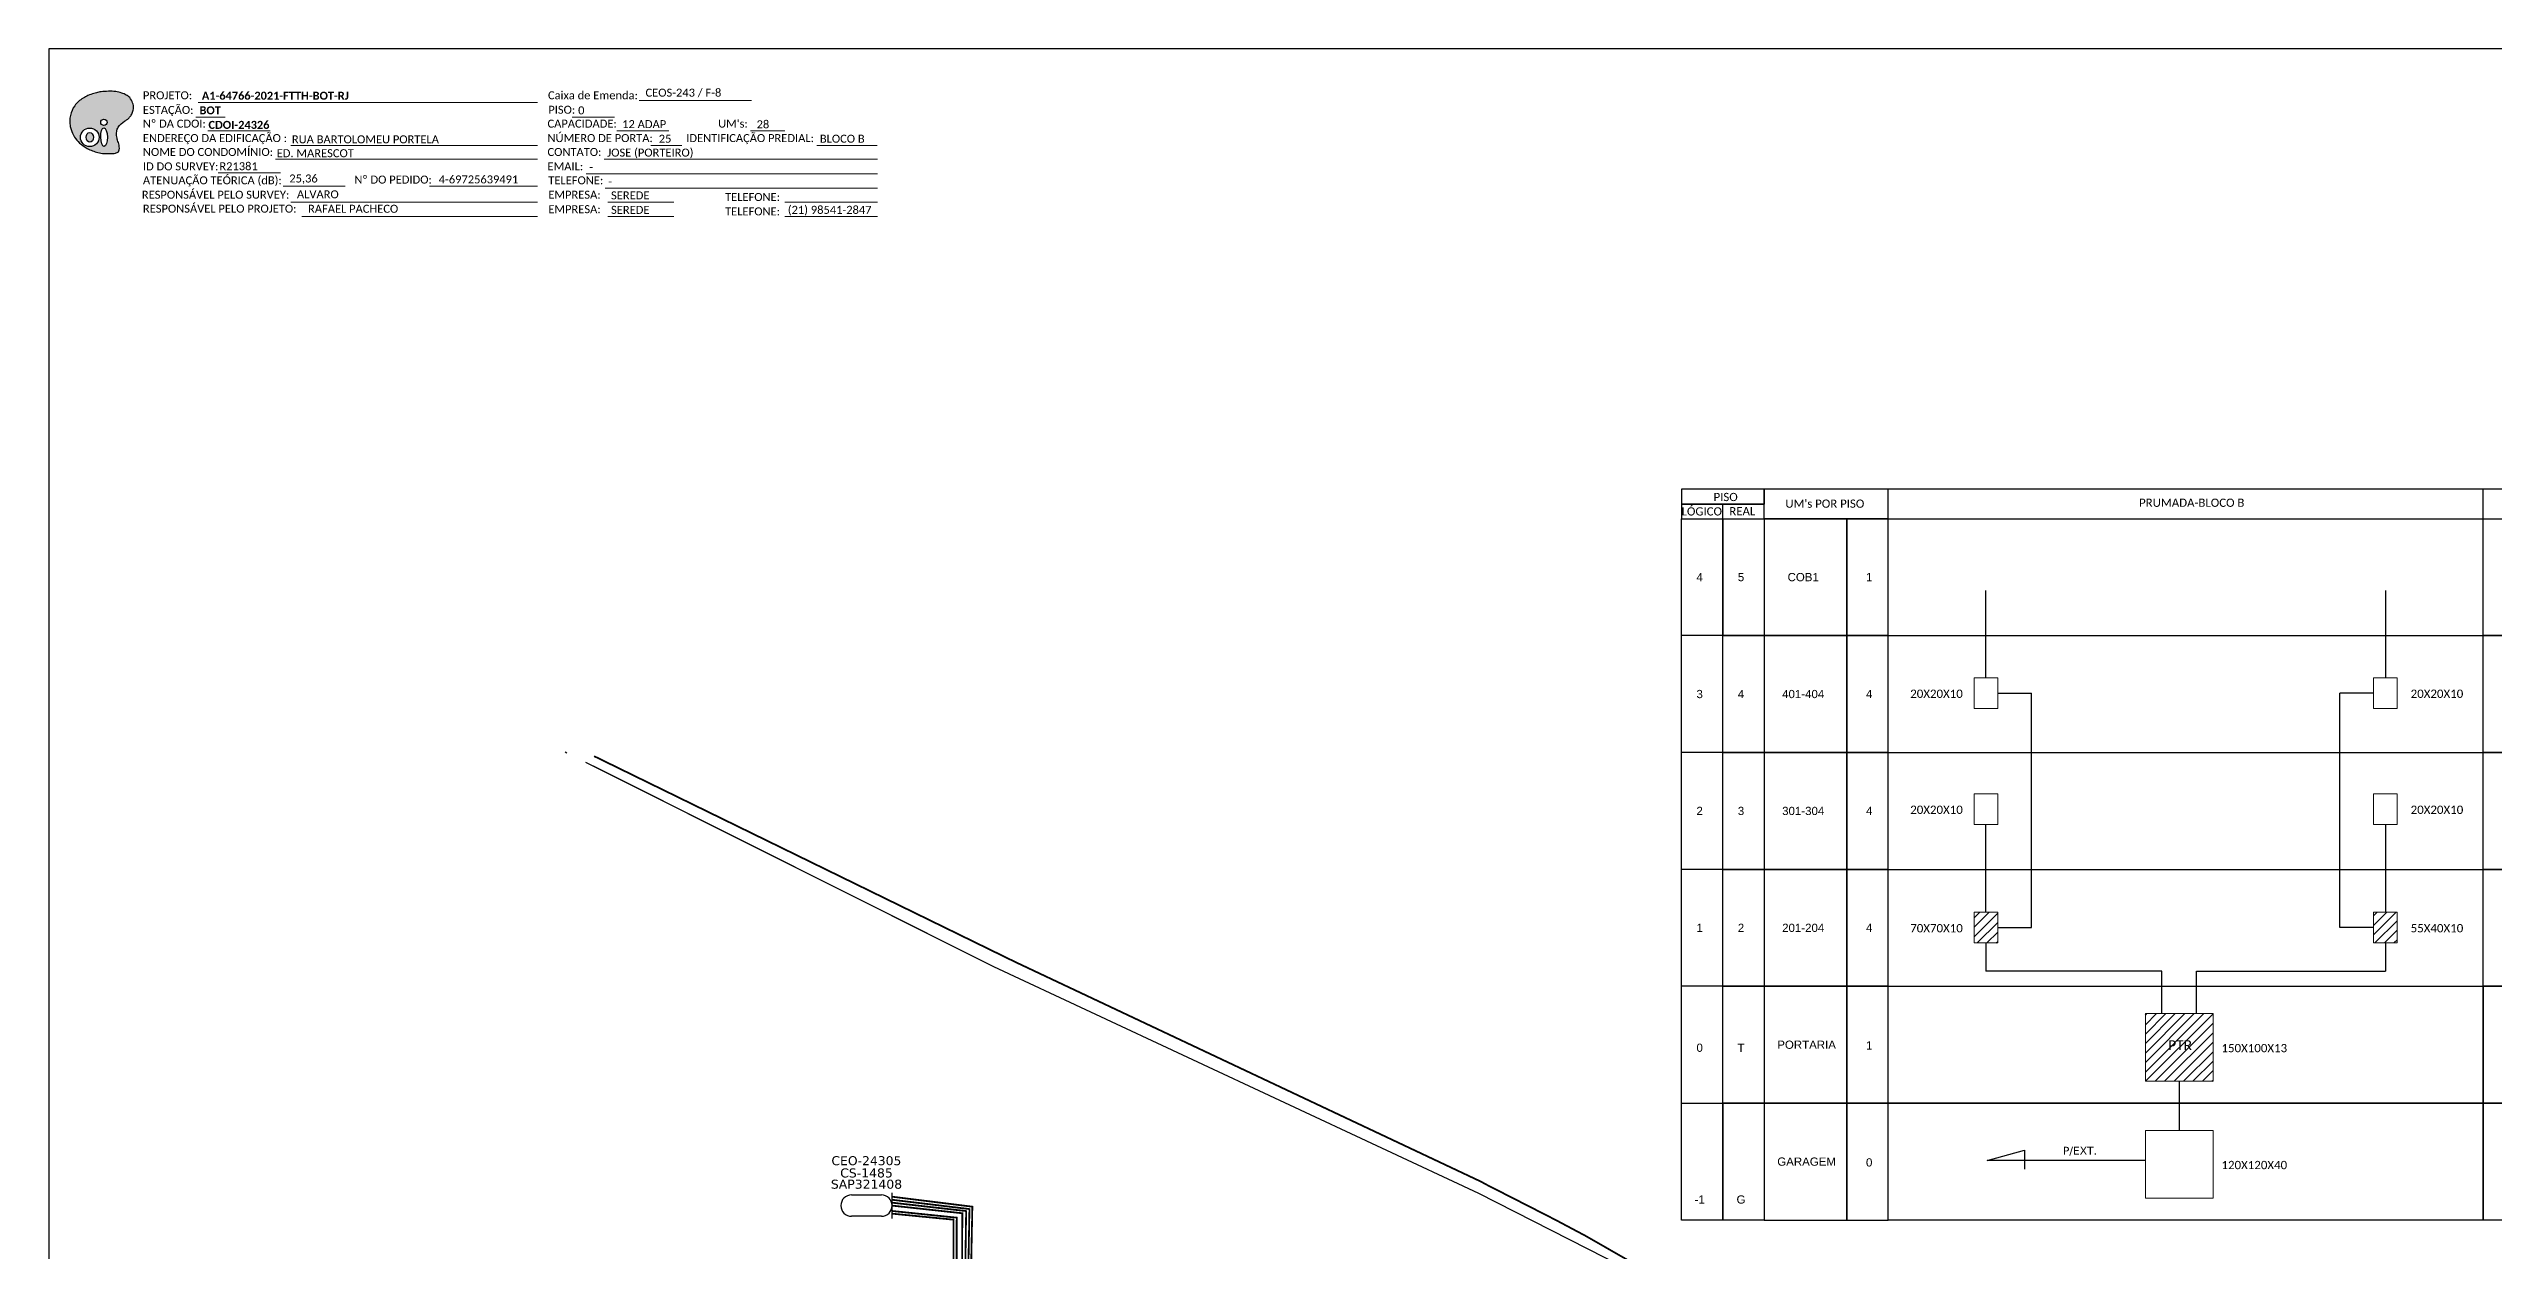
# Model space of a CAD drawing. Header units: millimetres. Extents: x 13779 to 15535, y -3498 to -2904.
# Drawn here: x 13779 to 14327, y -3173 to -2904 of the extents above; entities that cross this region are included whole.
import ezdxf
from ezdxf.enums import TextEntityAlignment as Align

# ---------------------------------------------------------------- set-up
doc = ezdxf.new("R2010")
doc.units = ezdxf.units.MM
doc.header["$MEASUREMENT"] = 0
for name, color, linetype in [('20.5-CEO', 1, 'Continuous'), ('CAP a instalar', 1, 'Continuous'), ('QUADRA', 94, 'Continuous')]:
    doc.layers.add(name, color=color, linetype=linetype)
doc.layers.add('40.1-ETIQUETAS', color=1, linetype='Continuous', lineweight=20)
doc.styles.add('ARIAL', font='arial.ttf')
doc.styles.add('siredit', font='verdana.ttf')
doc.styles.add('WMF-Calibri0', font='calibri.ttf')
doc.styles.add('WMF-Calibri1', font='calibrib.ttf')

# ---------------------------------------------------------------- blocks, each defined once
blk = doc.blocks.new('OI')
h = blk.add_hatch(color=40)
edge = h.paths.add_edge_path()
edge.add_spline(control_points=[(4.35, -0.67), (3.92, -0.99), (3.26, -1.5), (2.81, -2.59), (2.9, -3.5), (3.06, -4.27), (3.31, -4.85), (3.37, -5.39), (3.4, -5.88), (3.2, -6.4), (2.54, -6.61), (1.65, -6.63), (0.55, -6.67), (-0.56, -6.42), (-1.61, -6.14), (-2.77, -5.61), (-3.92, -4.77), (-4.89, -3.7), (-5.34, -2.65), (-5.6, -1.94), (-5.85, -0.96), (-5.71, 0.47), (-5.1, 2.02), (-4.14, 3.02), (-3.3, 3.61), (-2.37, 4.16), (-1.36, 4.44), (-0.56, 4.7), (0.79, 4.85), (2.24, 4.97), (3.79, 4.57), (4.67, 4.21), (5.44, 3.65), (5.76, 2.99), (6.03, 2.21), (6.01, 1.46), (5.72, 0.64), (5.31, 0.08), (4.88, -0.38), (4.51, -0.55), (4.35, -0.67)], knot_values=[0, 0, 0, 0, 1.60434, 2.417191, 3.427595, 4.282808, 4.776746, 5.304182, 5.888771, 6.258406, 6.858137, 7.79129, 8.986195, 10.124242, 11.187857, 12.242908, 13.953784, 15.414161, 16.515391, 17.349188, 17.675853, 19.552021, 21.515531, 22.568638, 23.63245, 24.621084, 25.782718, 26.745347, 27.142653, 29.870543, 31.004649, 31.921532, 32.709589, 33.801391, 34.042471, 35.192333, 35.971461, 36.628871, 37.254359, 37.836911, 37.836911, 37.836911, 37.836911], degree=3, periodic=0)
h.paths.add_polyline_path([(1.13, -0.87, -1), (-0.04, -0.87, -1)], flags=16)
edge = h.paths.add_edge_path(flags=16)
edge.add_ellipse((0.56, -3.59), major_axis=(-0.02, 1.71), ratio=0.361305, start_angle=0, end_angle=360)
h.paths.add_polyline_path([(-0.36, -3.62, -1), (-3.8, -3.62, -1)], flags=16)
edge = h.paths.add_edge_path(flags=0)
edge.add_ellipse((-2.08, -3.62), major_axis=(0, 0.885), ratio=0.758294, start_angle=0, end_angle=360)
at = {"color": 40}
for centre, radius in [((-2.08, -3.62), 1.72), ((0.54, -0.87), 0.587)]:
    blk.add_circle(centre, radius, dxfattribs=at)
blk.add_ellipse((-2.08, -3.62), major_axis=(0, 0.885), ratio=0.758294, start_param=-3.14159265358979, end_param=3.14159265358979, dxfattribs=at)
blk.add_ellipse((0.56, -3.59), major_axis=(-0.02, 1.71), ratio=0.361305, dxfattribs=at)
at = {"color": 40, "start_tangent": (-0.800898, -0.598801), "end_tangent": (-0.800898, -0.598801)}
blk.add_spline([(4.35, -0.67), (3.2, -1.78), (2.9, -2.54), (2.92, -3.55), (3.12, -4.38), (3.28, -4.85), (3.37, -5.37), (3.35, -5.95), (3.2, -6.29), (2.66, -6.55), (1.73, -6.63), (0.54, -6.62), (-0.58, -6.41), (-1.6, -6.11), (-2.56, -5.67), (-3.95, -4.67), (-4.89, -3.56), (-5.37, -2.56), (-5.64, -1.78), (-5.72, -1.46), (-5.63, 0.42), (-4.84, 2.22), (-4.13, 2.99), (-3.27, 3.62), (-2.4, 4.09), (-1.3, 4.47), (-0.37, 4.72), (0.02, 4.77), (2.75, 4.8), (3.85, 4.53), (4.69, 4.16), (5.31, 3.68), (5.85, 2.73), (5.93, 2.5), (5.94, 1.35), (5.67, 0.62), (5.29, 0.08), (4.84, -0.36), (4.35, -0.67)], degree=3, dxfattribs=at)
blk = doc.blocks.new('CARIMBO')
at = {"color": 7, "lineweight": 0}
for points in [[(134.48, -16.3), (159.61, -16.3)], [(35.15, -20.06), (41.7, -20.06)], [(35.66, -16.79), (111.64, -16.79)], [(119.43, -20.02), (128.92, -20.02)], [(37.81, -23.14), (51.75, -23.14)], [(56.38, -26.37), (111.64, -26.37)], [(129.48, -23.14), (141.1, -23.14)], [(137.07, -26.37), (144.01, -26.37)], [(159.42, -23.14), (167.09, -23.14)], [(174.24, -26.37), (187.8, -26.37)], [(40.13, -32.55), (54.07, -32.55)], [(52.97, -29.48), (111.64, -29.48)], [(122.56, -32.72), (187.83, -32.72)], [(126.6, -29.48), (187.83, -29.48)], [(54.67, -35.52), (68.61, -35.52)], [(126.84, -35.96), (187.83, -35.96)], [(56.38, -39.07), (111.64, -39.07)], [(58.87, -42.31), (111.64, -42.31)], [(127.45, -39.07), (142.25, -39.07)], [(127.45, -42.31), (142.25, -42.31)], [(167.06, -39.07), (187.83, -39.07)], [(167.06, -42.31), (187.83, -42.31)]]:
    blk.add_lwpolyline(points, dxfattribs=at)
at = {"color": 7, "xscale": 1.213923925163967, "yscale": 1.213923925163967, "zscale": 1.213923925163967, "rotation": 0.1532896023949059}
blk.add_blockref('OI', (13.86, -20.16), dxfattribs=at)
at = {"color": 7, "lineweight": 0, "style": 'WMF-Calibri0'}
for s, height, p in [('PROJETO:', 1.793, (23.26, -16.04)), ('Caixa de Emenda:', 1.7927, (114.02, -16.04)), ('ESTAÇÃO:', 1.793, (23.26, -19.32)), ('Nº DA CDOI:', 1.7927, (23.26, -22.39)), ('CAPACIDADE:', 1.7927, (113.91, -22.39)), ('PISO:', 1.793, (114.09, -19.28)), ("UM's:", 1.793, (152.15, -22.39)), ('ENDEREÇO DA EDIFICAÇÃO :', 1.7927, (23.26, -25.63)), ('NOME DO CONDOMÍNIO:', 1.7927, (23.26, -28.74)), ('CONTATO:', 1.793, (113.91, -28.74)), ('NÚMERO DE PORTA:', 1.7927, (113.91, -25.63)), ('IDENTIFICAÇÃO PREDIAL:', 1.7927, (144.99, -25.63)), ('ATENUAÇÃO TEÓRICA (dB):', 1.7927, (23.26, -35.09)), ('ID DO SURVEY:', 1.7927, (23.26, -31.97)), ('EMAIL:', 1.793, (113.91, -31.97)), ('RESPONSÁVEL PELO SURVEY:', 1.7927, (23.02, -38.32)), ('TELEFONE:', 1.793, (114.09, -35.09)), ('EMPRESA:', 1.793, (114.09, -38.32)), ('TELEFONE:', 1.793, (153.7, -38.83)), ('RESPONSÁVEL PELO PROJETO:', 1.7927, (23.26, -41.44)), ('EMPRESA:', 1.793, (114.09, -41.56)), ('TELEFONE:', 1.793, (153.7, -42.06))]:
    blk.add_text(s, height=height, dxfattribs=at).set_placement(p)
at = {"color": 7, "lineweight": 0, "flags": 8}
for tag, p, style in [('PROJ', (36.46, -16.13), 'WMF-Calibri1'), ('CEOS-XX', (135.87, -15.46), 'WMF-Calibri0'), ('EST', (35.94, -19.41), 'WMF-Calibri1'), ('PISO_PTR', (120.78, -19.42), 'WMF-Calibri0'), ('CAPAC.', (130.66, -22.52), 'WMF-Calibri0'), ("UC'S", (160.78, -22.54), 'WMF-Calibri0'), ('NOME_DO_COND.', (53.23, -29.02), 'WMF-Calibri0'), ('LOGRADOURO', (56.65, -25.91), 'WMF-Calibri0'), ('NOME_DO_CONTATO', (127.3, -28.89), 'WMF-Calibri0'), ('N°', (138.85, -25.77), 'WMF-Calibri0'), ('N°PREDIO', (174.94, -25.77), 'WMF-Calibri0'), ('_ID_', (40.39, -31.94), 'WMF-Calibri0'), ('EMAIL', (123.26, -32.12), 'WMF-Calibri0'), ('O_POTEN', (56.06, -34.68), 'WMF-Calibri0'), ('RES_SURVEY', (57.78, -38.23), 'WMF-Calibri0'), ('TELEFONE', (127.55, -35.36), 'WMF-Calibri0'), ('EMP_RESP_SURVEY', (128.16, -38.47), 'WMF-Calibri0'), ('CONT_RESP_SURVEY', (167.76, -38.47), 'WMF-Calibri0'), ('RES_PROJ', (60.27, -41.47), 'WMF-Calibri0'), ('EMP_RESP_PROJ', (128.16, -41.71), 'WMF-Calibri0'), ('CONT_RESP_PROJ', (167.76, -41.71), 'WMF-Calibri0')]:
    blk.add_attdef(tag, p, '', height=1.79, dxfattribs=dict(at, style=style))
at = {"color": 7, "lineweight": 0, "style": 'WMF-Calibri1', "flags": 8}
blk.add_attdef("N° CDO'S", text='', height=1.79, dxfattribs=at).set_placement((44.78, -22.68), align=Align.CENTER)

msp = doc.modelspace()

# ---------------------------------------------------------------- hatches: boundary and pattern name
h = msp.add_hatch()
h.set_pattern_fill('ANSI31', color=1, scale=12, style=0)
h.set_pattern_definition([(45, (899.8769, 332.0792), (-1.06066017, 1.06066017), [])])
h.paths.add_polyline_path([(14210.58, -3097.43), (14215.87, -3097.43), (14215.87, -3104.32), (14210.58, -3104.32)])
h.paths.add_polyline_path([(14300.09, -3097.43), (14305.38, -3097.43), (14305.38, -3104.32), (14300.09, -3104.32)])
h = msp.add_hatch()
h.set_pattern_fill('ANSI31', color=1, scale=12, style=0)
h.set_pattern_definition([(45, (13515.3627, -3597.4138), (-1.0606602, 1.0606602), [])])
h.paths.add_polyline_path([(14264.12, -3120.15), (14248.95, -3120.15), (14248.95, -3135.29), (14264.12, -3135.29)])
h.paths.add_polyline_path([(14253.67, -3129.2), (14260.19, -3129.2), (14260.19, -3125.26), (14253.67, -3125.26)], flags=9)

# ---------------------------------------------------------------- linework, layer by layer
at = {"color": 0}
for p, q in [((14144.99, -3009.24), (14154.25, -3009.24)), ((14144.99, -3140.21), (14144.99, -3009.24)), ((14154.25, -3009.24), (14154.25, -3035.43)), ((14154.25, -3035.43), (14144.99, -3035.43))]:
    msp.add_line(p, q, dxfattribs=at)
for points in [[(13779.2, -3497.96), (14617.76, -3497.96), (14617.76, -2903.96), (13779.2, -2903.96), (13779.2, -3497.96)], [(14154.25, -3009.24), (14154.25, -3005.95)], [(14163.51, -3009.24), (14352.45, -3009.24), (14352.45, -3002.66), (14163.51, -3002.66), (14163.51, -3002.66), (14163.51, -3005.95)], [(14324.66, -3009.24), (14324.66, -3002.66)], [(14213.22, -3044.88), (14213.22, -3025.33)], [(14302.73, -3025.33), (14302.73, -3044.88)], [(14191.29, -3035.43), (14324.67, -3035.43)], [(14215.87, -3048.33), (14223.44, -3048.33)], [(14223.44, -3100.87), (14223.44, -3048.33)], [(14292.52, -3100.87), (14292.52, -3048.33)], [(14292.52, -3100.87), (14292.52, -3048.33)], [(14300.09, -3048.33), (14292.52, -3048.33)], [(14154.25, -3061.63), (14144.99, -3061.63)], [(14191.29, -3061.63), (14324.67, -3061.63)], [(14213.22, -3097.43), (14213.22, -3077.78)], [(14302.73, -3077.78), (14302.73, -3097.43)], [(14154.25, -3087.82), (14144.99, -3087.82)], [(14191.29, -3087.82), (14324.67, -3087.82)], [(14215.87, -3100.87), (14223.44, -3100.87)], [(14300.09, -3100.87), (14292.52, -3100.87)], [(14154.25, -3114.02), (14144.99, -3114.02)]]:
    msp.add_lwpolyline(points)
at = {"color": 7, "lineweight": 0}
msp.add_lwpolyline([(13864.51, -2934.72), (13888.66, -2934.72)], dxfattribs=at)
for points in [[(14144.99, -3005.95), (14163.51, -3005.95), (14163.51, -3002.66), (14144.99, -3002.66)], [(14144.99, -3009.24), (14163.51, -3009.24), (14163.51, -3005.95), (14144.99, -3005.95)]]:
    msp.add_lwpolyline(points, close=True)
at = {"color": 0}
msp.add_lwpolyline([(14191.29, -3009.24), (14191.29, -3002.66)], dxfattribs=at)
for points in [[(14154.25, -3009.24), (14163.51, -3009.24), (14163.51, -3035.43), (14154.25, -3035.43)], [(14182.03, -3009.24), (14163.51, -3009.24), (14163.51, -3035.43), (14182.03, -3035.43)], [(14191.29, -3009.24), (14182.03, -3009.24), (14182.03, -3035.43), (14191.29, -3035.43)], [(14324.67, -3009.24), (14333.93, -3009.24), (14333.93, -3035.43), (14324.67, -3035.43)], [(14154.25, -3035.43), (14163.51, -3035.43), (14163.51, -3061.63), (14154.25, -3061.63)], [(14182.03, -3035.43), (14163.51, -3035.43), (14163.51, -3061.63), (14182.03, -3061.63)], [(14191.29, -3035.43), (14182.03, -3035.43), (14182.03, -3061.63), (14191.29, -3061.63)], [(14324.67, -3035.43), (14333.93, -3035.43), (14333.93, -3061.63), (14324.67, -3061.63)], [(14154.25, -3061.63), (14163.51, -3061.63), (14163.51, -3087.82), (14154.25, -3087.82)], [(14182.03, -3061.63), (14163.51, -3061.63), (14163.51, -3087.82), (14182.03, -3087.82)], [(14191.29, -3061.63), (14182.03, -3061.63), (14182.03, -3087.82), (14191.29, -3087.82)], [(14324.67, -3061.63), (14333.93, -3061.63), (14333.93, -3087.82), (14324.67, -3087.82)], [(14154.25, -3087.82), (14163.51, -3087.82), (14163.51, -3114.02), (14154.25, -3114.02)], [(14182.03, -3087.82), (14163.51, -3087.82), (14163.51, -3114.02), (14182.03, -3114.02)], [(14191.29, -3087.82), (14182.03, -3087.82), (14182.03, -3114.02), (14191.29, -3114.02)], [(14324.67, -3087.82), (14333.93, -3087.82), (14333.93, -3114.02), (14324.67, -3114.02)], [(14154.25, -3114.02), (14163.51, -3114.02), (14163.51, -3140.21), (14154.25, -3140.21)], [(14182.03, -3114.02), (14163.51, -3114.02), (14163.51, -3140.21), (14182.03, -3140.21)], [(14191.29, -3114.02), (14182.03, -3114.02), (14182.03, -3140.21), (14191.29, -3140.21)], [(14191.29, -3114.02), (14324.67, -3114.02), (14324.67, -3140.21), (14191.29, -3140.21)], [(14324.67, -3114.02), (14333.93, -3114.02), (14333.93, -3140.21), (14324.67, -3140.21)], [(14144.99, -3140.21), (14154.25, -3140.21), (14154.25, -3166.41), (14144.99, -3166.41)], [(14154.25, -3140.21), (14163.51, -3140.21), (14163.51, -3166.41), (14154.25, -3166.41)], [(14182.03, -3140.21), (14163.51, -3140.21), (14163.51, -3166.41), (14182.03, -3166.41)], [(14191.29, -3140.21), (14182.03, -3140.21), (14182.03, -3166.41), (14191.29, -3166.41)], [(14191.29, -3140.21), (14324.67, -3140.21), (14324.67, -3166.41), (14191.29, -3166.41)], [(14324.67, -3140.21), (14333.93, -3140.21), (14333.93, -3166.41), (14324.67, -3166.41)]]:
    msp.add_lwpolyline(points, close=True, dxfattribs=at)
at = {"lineweight": 0}
for points in [[(14210.58, -3044.88), (14215.87, -3044.88), (14215.87, -3051.78), (14210.58, -3051.78)], [(14300.09, -3044.88), (14305.38, -3044.88), (14305.38, -3051.78), (14300.09, -3051.78)], [(14210.58, -3070.88), (14215.87, -3070.88), (14215.87, -3077.78), (14210.58, -3077.78)], [(14300.09, -3070.88), (14305.38, -3070.88), (14305.38, -3077.78), (14300.09, -3077.78)]]:
    msp.add_lwpolyline(points, close=True, dxfattribs=at)
at = {"color": 1, "lineweight": 0}
for points in [[(14210.58, -3097.43), (14215.87, -3097.43), (14215.87, -3104.32), (14210.58, -3104.32)], [(14300.09, -3097.43), (14305.38, -3097.43), (14305.38, -3104.32), (14300.09, -3104.32)], [(14248.95, -3120.12), (14264.12, -3120.12), (14264.12, -3135.29), (14248.95, -3135.29)]]:
    msp.add_lwpolyline(points, close=True, dxfattribs=at)
at = {"color": 3}
for points in [[(14213.22, -3104.32), (14213.22, -3110.62)], [(14302.73, -3104.32), (14302.73, -3110.62)], [(14252.63, -3120.12), (14252.63, -3110.62), (14213.22, -3110.62)], [(14260.45, -3120.1), (14260.45, -3110.62), (14302.73, -3110.62)], [(14256.54, -3135.29), (14256.54, -3146.31)], [(14248.95, -3153.07), (14248.95, -3153.07), (14213.5, -3153.07), (14221.88, -3150.77), (14221.88, -3155)]]:
    msp.add_lwpolyline(points, dxfattribs=at)
at = {"color": 0, "lineweight": 0}
msp.add_lwpolyline([(14248.95, -3146.31), (14264.12, -3146.31), (14264.12, -3161.49), (14248.95, -3161.49)], close=True, dxfattribs=at)
at = {"layer": '20.5-CEO', "color": 5}
for p, q in [((13959.04, -3160.77), (13965.76, -3160.77)), ((13965.76, -3165.56), (13959.04, -3165.56))]:
    msp.add_line(p, q, dxfattribs=at)
msp.add_lwpolyline([(13968.15, -3166.05), (13968.15, -3160.28)], dxfattribs=at)
for centre, start, end in [((13959.04, -3163.17), 90, 270), ((13965.76, -3163.17), 270, 90)]:
    msp.add_arc(centre, 2.39, start, end, dxfattribs=at)
at = {"layer": 'CAP a instalar', "color": 0, "ltscale": 5}
for points in [[(13901.36, -3062.45, 0.4, 0.4, 0), (13995.66, -3108.54, 0.4, 0.4, 0), (13995.66, -3108.54, 0.4, 0.4, 0), (14100.29, -3157.89, 0.4, 0.4, 0), (14100.89, -3158.25, 0.4, 0.4, 0), (14110.71, -3163.26, 0.4, 0.4, 0), (14116.64, -3166.29, 0.4, 0.4, 0), (14123.57, -3169.97, 0.4, 0.4, 0), (14133.16, -3175.47, 0.4, 0.4, 0), (14150.54, -3185.23, 0.4, 0.4, 0), (14162.87, -3191.95, 0.4, 0.4, 0), (14186.05, -3205.59, 0.4, 0.4, 0), (14197.33, -3212.4, 0.4, 0.4, 0), (14212.28, -3220.82, 0.4, 0.4, 0), (14220.01, -3225.38, 0.4, 0.4, 0), (14225.74, -3228.56, 0.4, 0.4, 0), (14228.14, -3229.93, 0.4, 0.4, 0), (14229.8, -3230.84, 0.4, 0.4, 0), (14223.67, -3242.33, 0.4, 0.4, 0), (14220.94, -3248.22, 0.4, 0.4, 0), (14220.94, -3248.22, 0.4, 0.4, 0), (14210.87, -3260.34, 0.4, 0.4, 0), (14210.87, -3239.57, 0.4, 0.4, 0), (14198.28, -3239.57, 0, 0, 0)], [(13968.15, -3164.37, 0.4, 0.4, 0), (13982.62, -3165.87, 0.4, 0.4, 0), (13982.58, -3179.05, 0.4, 0.4, 0), (13941.51, -3178.26, 0.4, 0.4, 0), (13917.5, -3192.63, 0.4, 0.4, 0), (13883.81, -3207.93, 0.4, 0.4, 0), (13883.81, -3224.76, 0.4, 0.4, 0), (13891.05, -3224.76, 0, 0, 0)], [(13971.65, -3229.8, 0.4, 0.4, 0), (13964.4, -3229.8, 0.4, 0.4, 0), (13964.4, -3210.97, 0.4, 0.4, 0), (13983.83, -3180.41, 0.4, 0.4, 0), (13983.87, -3164.88, 0.4, 0.4, 0), (13968.15, -3163.17, 0, 0, 0)], [(14060.78, -3232.21, 0.4, 0.4, 0), (14068.03, -3232.21, 0.4, 0.4, 0), (14068.03, -3208.61, 0.4, 0.4, 0), (14044, -3196.3, 0.4, 0.4, 0), (14028.92, -3189.28, 0.4, 0.4, 0), (13985.19, -3179.11, 0.4, 0.4, 0), (13985.47, -3163.94, 0.4, 0.4, 0), (13968.15, -3161.86, 0, 0, 0)], [(14011.79, -3259.96, 0.4, 0.4, 0), (14019.04, -3259.96, 0.4, 0.4, 0), (14019.04, -3196.27, 0.4, 0.4, 0), (13984.5, -3180.09, 0.4, 0.4, 0), (13984.73, -3164.39, 0.4, 0.4, 0), (13968.15, -3162.51, 0, 0, 0)]]:
    msp.add_lwpolyline(points, format="xyseb", dxfattribs=at)
at = {"layer": 'CAP a instalar', "color": 5, "ltscale": 5}
for points in [[(13832.59, -3194.2, 0.4, 0.4, 0), (13883.22, -3180.35, 0.4, 0.4, 0), (13922.02, -3175.92, 0.4, 0.4, 0), (13981.87, -3178.07, 0.4, 0.4, 0), (13981.9, -3166.32, 0.4, 0.4, 0), (13968.15, -3164.97, 0, 0, 0)], [(13968.15, -3161.17, 0.4, 0.4, 0), (13986.12, -3163.41, 0.4, 0.4, 0), (13985.82, -3178.13, 0.4, 0.4, 0), (14099.23, -3203.21, 0.4, 0.4, 0), (14124.71, -3214.33, 0.4, 0.4, 0), (14195.9, -3253.38, 0.4, 0.4, 0), (14206.86, -3259.59, 0.4, 0.4, 0), (14206.77, -3243.58, 0.4, 0.4, 0), (14198.28, -3243.58, 0, 0, 0)]]:
    msp.add_lwpolyline(points, format="xyseb", dxfattribs=at)
at = {"layer": 'QUADRA'}
msp.add_lwpolyline([(13894.9, -3061.51), (13895.27, -3061.69)], dxfattribs=at)
at = {"layer": 'QUADRA', "color": 0}
for points in [[(13899.45, -3063.79), (13990.85, -3109.62), (14099.53, -3160.4), (14136.05, -3179), (14187.57, -3209.19), (14352.41, -3305.77)], [(13901.15, -3064.64), (13990.85, -3109.62), (14099.53, -3160.4), (14136.05, -3179), (14187.57, -3209.19), (14353.02, -3306.12)], [(13901.98, -3065.06), (13990.85, -3109.62), (14099.53, -3160.4), (14136.05, -3179), (14187.57, -3209.19), (14352.29, -3305.7)]]:
    msp.add_lwpolyline(points, dxfattribs=at)
at = {"layer": 'QUADRA', "color": 4}
msp.add_lwpolyline([(13902.07, -3065.1), (13990.85, -3109.62), (14099.53, -3160.4), (14136.05, -3179), (14187.57, -3209.19), (14350.42, -3304.6)], dxfattribs=at)

# ---------------------------------------------------------------- block references
ref = msp.add_blockref('CARIMBO', (13777.01, -2899.22))
ref.add_attrib('PROJ', 'A1-64766-2021-FTTH-BOT-RJ', (13813.47, -2915.35), dxfattribs={"color": 7, "lineweight": 0, "height": 1.7927, "style": 'WMF-Calibri1'})
ref.add_attrib('EST', 'BOT', (13812.95, -2918.63), dxfattribs={"color": 7, "lineweight": 0, "height": 1.793, "style": 'WMF-Calibri1'})
ref.add_attrib("N° CDO'S", 'CDOI-24326', dxfattribs={"color": 7, "lineweight": 0, "height": 1.793, "style": 'WMF-Calibri1'}).set_placement((13821.79, -2921.89), align=Align.CENTER)
ref.add_attrib('LOGRADOURO', 'RUA BARTOLOMEU PORTELA ', (13833.65, -2925.13), dxfattribs={"color": 7, "lineweight": 0, "height": 1.7927, "style": 'WMF-Calibri0'})
ref.add_attrib('NOME_DO_COND.', 'ED. MARESCOT', (13830.24, -2928.24), dxfattribs={"color": 7, "lineweight": 0, "height": 1.7927, "style": 'WMF-Calibri0'})
ref.add_attrib('_ID_', 'R21381', (13817.4, -2931.16), dxfattribs={"color": 7, "lineweight": 0, "height": 1.793, "style": 'WMF-Calibri0'})
ref.add_attrib('O_POTEN', '25,36', (13833.07, -2933.9), dxfattribs={"color": 7, "lineweight": 0, "height": 1.793, "style": 'WMF-Calibri0'})
ref.add_attrib('RES_SURVEY', 'ALVARO', (13834.78, -2937.45), dxfattribs={"color": 7, "lineweight": 0, "height": 1.793, "style": 'WMF-Calibri0'})
ref.add_attrib('RES_PROJ', 'RAFAEL PACHECO', (13837.27, -2940.69), dxfattribs={"color": 7, "lineweight": 0, "height": 1.7927, "style": 'WMF-Calibri0'})
ref.add_attrib('CEOS-XX', 'CEOS-243 / F-8', (13912.88, -2914.67), dxfattribs={"color": 7, "lineweight": 0, "height": 1.7927, "style": 'WMF-Calibri0'})
ref.add_attrib('CAPAC.', '12 ADAP', (13907.66, -2921.73), dxfattribs={"color": 7, "lineweight": 0, "height": 1.793, "style": 'WMF-Calibri0'})
ref.add_attrib("UC'S", '28', (13937.78, -2921.76), dxfattribs={"color": 7, "lineweight": 0, "height": 1.793, "style": 'WMF-Calibri0'})
ref.add_attrib('PISO_PTR', '0', (13897.79, -2918.64), dxfattribs={"color": 7, "lineweight": 0, "height": 1.79, "style": 'WMF-Calibri0'})
ref.add_attrib('N°', '25', (13915.85, -2924.99), dxfattribs={"color": 7, "lineweight": 0, "height": 1.793, "style": 'WMF-Calibri0'})
ref.add_attrib('N°PREDIO', 'BLOCO B', (13951.95, -2924.99), dxfattribs={"color": 7, "lineweight": 0, "height": 1.793, "style": 'WMF-Calibri0'})
ref.add_attrib('NOME_DO_CONTATO', 'JOSE (PORTEIRO)', (13904.31, -2928.1), dxfattribs={"color": 7, "lineweight": 0, "height": 1.7927, "style": 'WMF-Calibri0'})
ref.add_attrib('EMAIL', '-', (13900.27, -2931.34), dxfattribs={"color": 7, "lineweight": 0, "height": 1.79, "style": 'WMF-Calibri0'})
ref.add_attrib('TELEFONE', '-', (13904.55, -2934.58), dxfattribs={"color": 7, "lineweight": 0, "height": 1.79, "style": 'WMF-Calibri0'})
ref.add_attrib('EMP_RESP_SURVEY', 'SEREDE', (13905.16, -2937.69), dxfattribs={"color": 7, "lineweight": 0, "height": 1.793, "style": 'WMF-Calibri0'})
ref.add_attrib('EMP_RESP_PROJ', 'SEREDE', (13905.16, -2940.93), dxfattribs={"color": 7, "lineweight": 0, "height": 1.793, "style": 'WMF-Calibri0'})
ref.add_attrib('CONT_RESP_PROJ', '(21) 98541-2847', (13944.77, -2940.93), dxfattribs={"color": 7, "lineweight": 0, "height": 1.7927, "style": 'WMF-Calibri0'})

# ---------------------------------------------------------------- texts
at = {"color": 7, "lineweight": 0, "style": 'WMF-Calibri0'}
msp.add_text('Nº DO PEDIDO:', height=1.7927, dxfattribs=at).set_placement((13847.64, -2934.15))
at = {"style": 'WMF-Calibri0'}
for s, p in [('  LÓGICO', (14143.73, -3008.52)), ('     PISO', (14148.96, -3005.3)), ('    REAL', (14153.14, -3008.48)), ("UM's POR PISO", (14168.28, -3006.79)), ('PRUMADA-BLOCO B', (14247.55, -3006.58))]:
    msp.add_text(s, height=1.84, dxfattribs=at).set_placement(p)
at = {"color": 0, "style": 'ARIAL'}
for s, p in [('4', (14149.09, -3022.33)), ('5', (14158.35, -3022.33)), ('COB1', (14172.29, -3022.33)), ('1', (14187.07, -3022.33)), ('3', (14149.09, -3048.53)), ('4', (14158.35, -3048.53)), ('401-404', (14172.29, -3048.53)), ('4', (14187.07, -3048.53)), ('2', (14149.09, -3074.72)), ('3', (14158.35, -3074.72)), ('301-304', (14172.29, -3074.72)), ('4', (14187.07, -3074.72)), ('1', (14149.09, -3100.92)), ('2', (14158.35, -3100.92)), ('201-204', (14172.29, -3100.92)), ('4', (14187.07, -3100.92)), ('0', (14149.09, -3127.79)), ('T', (14158.35, -3127.79)), ('PORTARIA', (14173.05, -3127.11)), ('1', (14187.07, -3127.28)), ('GARAGEM', (14173.05, -3153.31)), ('0', (14187.07, -3153.48)), ('-1', (14149.09, -3161.8)), ('G', (14158.35, -3161.8))]:
    msp.add_text(s, height=1.84, dxfattribs=at).set_placement(p, align=Align.MIDDLE_CENTER)
at = {"color": 0, "style": 'WMF-Calibri0'}
for s, p in [('20X20X10', (14196.27, -3049.39)), ('20X20X10', (14308.4, -3049.39)), ('20X20X10', (14196.27, -3075.39)), ('20X20X10', (14308.4, -3075.39)), ('70X70X10', (14196.27, -3101.93)), ('55X40X10', (14308.4, -3101.93)), ('150X100X13', (14266.01, -3128.8)), ('120X120X40', (14266.01, -3155))]:
    msp.add_text(s, height=1.854, dxfattribs=at).set_placement(p)
at = {"color": 7, "style": 'WMF-Calibri0'}
msp.add_text('PTR', height=2.224, dxfattribs=at).set_placement((14254.05, -3128.33))
at = {"color": 7, "lineweight": 0, "style": 'WMF-Calibri0', "flags": 8}
msp.add_attdef('4-69725639491', (13866.55, -2934.11), '', height=1.79, dxfattribs=at)
at = {"layer": '20.5-CEO', "color": 5, "style": 'siredit'}
for tag, text, height, p in [('CEO-24305', 'CEO-XXX', 2.019, (13962.38, -3152.09)), ('SAP321408', 'SAP 321408', 2.028, (13962.4, -3157.35)), ('CS-1485', 'CS-XXX', 2.028, (13962.4, -3154.83))]:
    msp.add_attdef(tag, text=text, height=height, dxfattribs=at).set_placement(p, align=Align.TOP_CENTER)
at = {"layer": '40.1-ETIQUETAS', "color": 3, "style": 'siredit'}
msp.add_text('P/EXT.', height=1.75, dxfattribs=at).set_placement((14234.3, -3150.86), align=Align.MIDDLE_CENTER)

doc.saveas('drawing.dxf')
